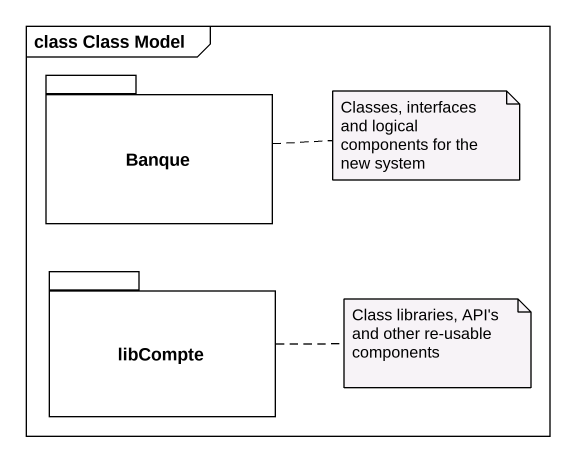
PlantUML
@startuml
mainframe class Class Model
package Banque {
}
package libCompte {
}
note right of Banque : Classes, interfaces and logical components for the new system
note right of libCompte : Class libraries, API's and other re-usable components
@enduml
